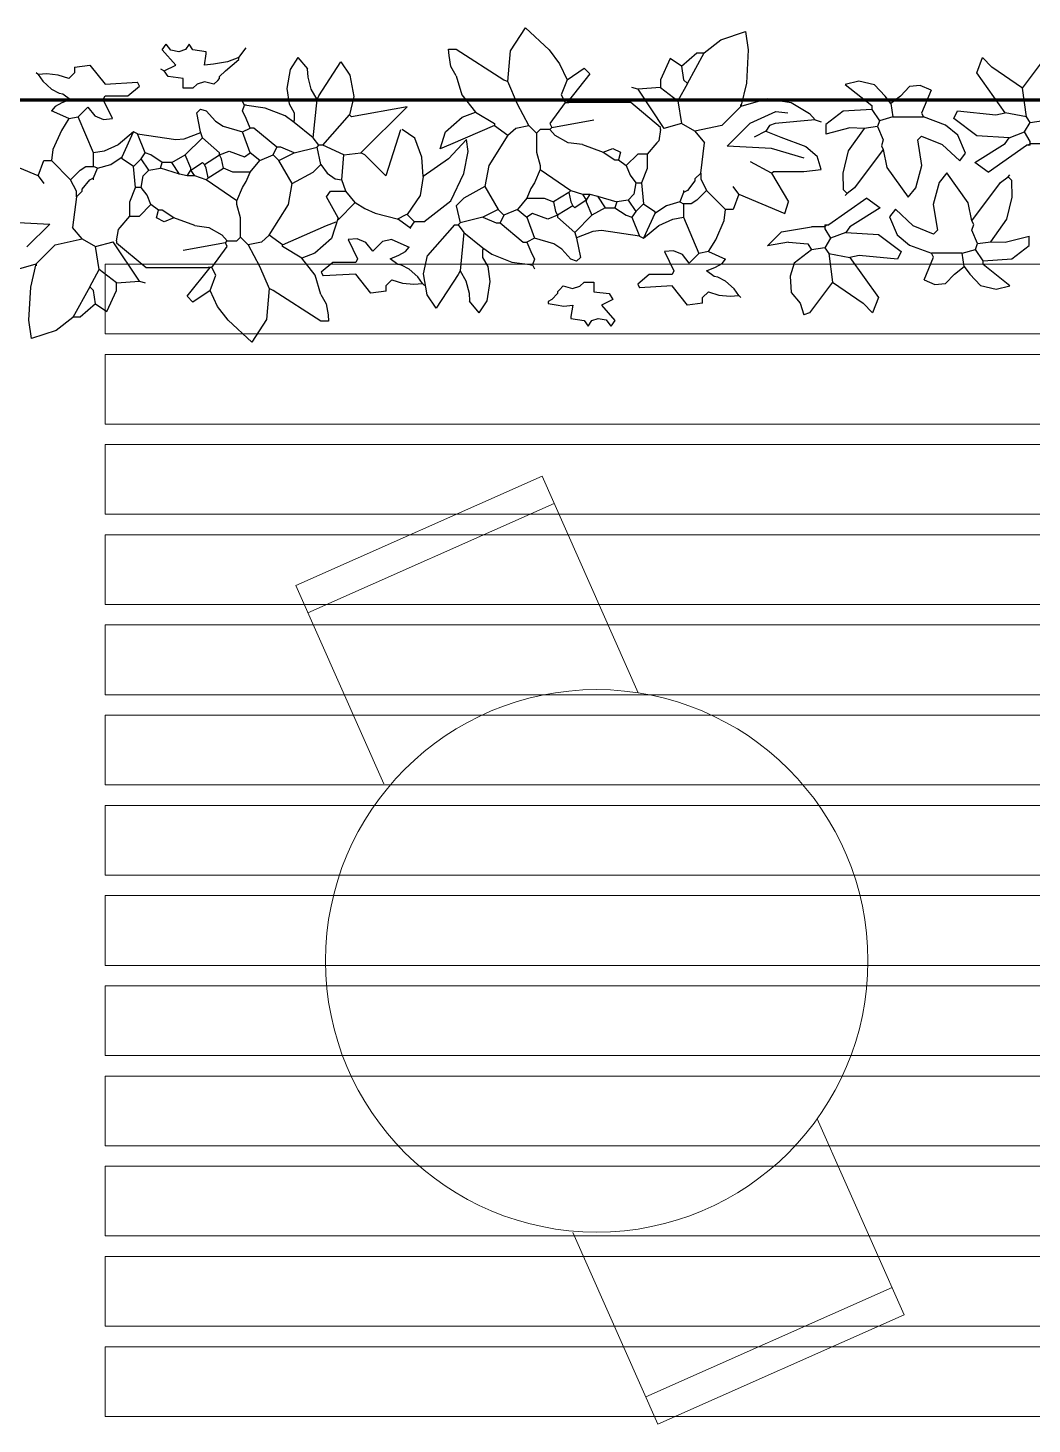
# Model space of a CAD drawing. Header units: inches. Extents: x 13.5 to 49.5, y 6.6 to 23.5.
# Drawn here: x 20.922 to 22.598, y 17.241 to 19.572 of the extents above; entities that cross this region are included whole.
import ezdxf

# ---------------------------------------------------------------- set-up
doc = ezdxf.new("R2010")
doc.units = ezdxf.units.IN
doc.header["$MEASUREMENT"] = 0
doc.layers.add('A-FLOR-FTPT', color=6, linetype='Continuous', lineweight=70)
doc.layers.add('A-FURN', color=8, linetype='Continuous', lineweight=18)
doc.layers.add('VERDE_siepe', color=96, linetype='Continuous')

# ---------------------------------------------------------------- blocks, each defined once
blk = doc.blocks.new('tavolo')
at = {"layer": 'A-FURN'}
for p, q in [((78.3228, -78.0557), (77.9115, -78.2382)), ((78.4757, -79.5469), (78.887, -79.3645))]:
    blk.add_line(p, q, dxfattribs=at)
for points in [[(78.4631, -78.372), (78.3026, -78.01), (77.8912, -78.1925), (78.0382, -78.5239)], [(78.3541, -79.2727), (78.496, -79.5926), (78.9073, -79.4102), (78.7621, -79.0828)]]:
    blk.add_lwpolyline(points, dxfattribs=at)
blk.add_circle((78.3938, -78.8194), 0.4528, dxfattribs=at)

msp = doc.modelspace()

# ---------------------------------------------------------------- linework, layer by layer
at = {"layer": 'A-FLOR-FTPT'}
msp.add_line((24.1165, 19.4511), (15.0465, 19.4511), dxfattribs=at)
at = {"layer": 'A-FURN'}
for p, q in [((23.6965, 19.1774), (21.0508, 19.1774)), ((21.0508, 19.061), (21.0508, 19.1774)), ((21.0508, 19.061), (23.6965, 19.061)), ((23.6965, 19.0268), (21.0508, 19.0268)), ((21.0508, 18.9105), (21.0508, 19.0268)), ((21.0508, 18.9105), (23.6965, 18.9105)), ((23.6965, 18.8762), (21.0508, 18.8762)), ((21.0508, 18.7599), (21.0508, 18.8762)), ((21.0508, 18.7599), (23.6965, 18.7599)), ((23.6965, 18.7256), (21.0508, 18.7256)), ((21.0508, 18.6093), (21.0508, 18.7256)), ((21.0508, 18.6093), (23.6965, 18.6093)), ((23.6965, 18.5751), (21.0508, 18.5751)), ((21.0508, 18.4587), (21.0508, 18.5751)), ((21.0508, 18.4587), (23.6965, 18.4587)), ((23.6965, 18.4245), (21.0508, 18.4245)), ((21.0508, 18.3081), (21.0508, 18.4245)), ((21.0508, 18.3081), (23.6965, 18.3081)), ((23.6965, 18.2739), (21.0508, 18.2739)), ((21.0508, 18.1575), (21.0508, 18.2739)), ((21.0508, 18.1575), (23.6965, 18.1575)), ((23.6965, 18.1233), (21.0508, 18.1233)), ((21.0508, 18.0069), (21.0508, 18.1233)), ((21.0508, 18.0069), (23.6965, 18.0069)), ((23.6965, 17.9727), (21.0508, 17.9727)), ((21.0508, 17.8563), (21.0508, 17.9727)), ((21.0508, 17.8563), (23.6965, 17.8563)), ((23.6965, 17.8221), (21.0508, 17.8221)), ((21.0508, 17.7058), (21.0508, 17.8221)), ((21.0508, 17.7058), (23.6965, 17.7058)), ((23.6965, 17.6715), (21.0508, 17.6715)), ((21.0508, 17.5552), (21.0508, 17.6715)), ((21.0508, 17.5552), (23.6965, 17.5552)), ((23.6965, 17.5209), (21.0508, 17.5209)), ((21.0508, 17.4046), (21.0508, 17.5209)), ((21.0508, 17.4046), (23.6965, 17.4046)), ((23.6965, 17.3704), (21.0508, 17.3704)), ((21.0508, 17.254), (21.0508, 17.3704)), ((21.0508, 17.254), (23.6965, 17.254))]:
    msp.add_line(p, q, dxfattribs=at)
at = {"layer": 'VERDE_siepe'}
for p, q in [((21.7273, 19.5334), (21.7522, 19.5718)), ((21.7522, 19.5718), (21.7917, 19.535)), ((22.0787, 19.5518), (22.1198, 19.5657)), ((22.1198, 19.5657), (22.1241, 19.535)), ((21.146, 19.5352), (21.1524, 19.5448)), ((21.1684, 19.5097), (21.146, 19.5352)), ((21.1605, 19.5344), (21.1524, 19.5448)), ((21.1736, 19.5321), (21.1605, 19.5344)), ((21.1845, 19.5355), (21.1736, 19.5321)), ((21.1907, 19.5448), (21.1845, 19.5355)), ((21.1971, 19.5352), (21.1907, 19.5448)), ((21.2194, 19.532), (21.1971, 19.5352)), ((21.2194, 19.5288), (21.2194, 19.532)), ((21.2736, 19.5225), (21.2863, 19.5384)), ((21.624, 19.5364), (21.6368, 19.5364)), ((21.6248, 19.5258), (21.624, 19.5364)), ((21.6368, 19.5364), (21.7165, 19.4854)), ((21.7229, 19.4822), (21.7273, 19.5334)), ((21.7917, 19.535), (21.8093, 19.512)), ((22.0509, 19.5304), (22.0787, 19.5518)), ((22.1241, 19.535), (22.1212, 19.4797)), ((20.9993, 19.5065), (21.0248, 19.5097)), ((21.0248, 19.5097), (21.0504, 19.4778)), ((21.1492, 19.5001), (21.1684, 19.5097)), ((21.2162, 19.5097), (21.2194, 19.5288)), ((21.2313, 19.5115), (21.2162, 19.5097)), ((21.2547, 19.515), (21.2313, 19.5115)), ((21.2513, 19.5001), (21.2736, 19.5193)), ((21.2736, 19.5225), (21.2547, 19.515)), ((21.2736, 19.5193), (21.2736, 19.5225)), ((21.3725, 19.5225), (21.3593, 19.5024)), ((21.3725, 19.5225), (21.3884, 19.5033)), ((21.4075, 19.4587), (21.444, 19.515)), ((21.444, 19.515), (21.459, 19.4927)), ((21.6277, 19.5074), (21.6248, 19.5258)), ((21.6368, 19.4918), (21.6277, 19.5074)), ((21.8093, 19.512), (21.8217, 19.4854)), ((21.9939, 19.5205), (21.978, 19.4854)), ((22.0131, 19.5077), (21.9939, 19.5205)), ((22.0131, 19.5077), (22.0386, 19.53)), ((22.0131, 19.5077), (22.0163, 19.4854)), ((22.0227, 19.479), (22.0509, 19.5304)), ((22.0386, 19.53), (22.0514, 19.53)), ((22.5057, 19.4969), (22.5153, 19.5225)), ((22.5312, 19.5065), (22.5153, 19.5225)), ((22.5822, 19.4714), (22.6205, 19.5225)), ((20.9387, 19.4938), (20.9356, 19.4969)), ((20.9535, 19.495), (20.9387, 19.4938)), ((20.9387, 19.4938), (20.9465, 19.4827)), ((20.9723, 19.4931), (20.9535, 19.495)), ((20.9898, 19.4874), (20.9723, 19.4931)), ((20.9993, 19.4969), (20.9898, 19.4874)), ((20.9993, 19.5065), (20.9993, 19.4969)), ((21.1428, 19.5033), (21.1492, 19.5001)), ((21.1556, 19.4906), (21.1492, 19.5001)), ((21.1811, 19.4874), (21.1556, 19.4906)), ((21.1811, 19.4714), (21.1811, 19.4874)), ((21.2385, 19.4842), (21.2321, 19.4778)), ((21.2385, 19.4842), (21.2417, 19.4874)), ((21.2417, 19.4906), (21.2513, 19.5001)), ((21.2417, 19.4874), (21.2417, 19.4906)), ((21.3593, 19.5024), (21.3539, 19.4704)), ((21.3893, 19.4898), (21.3884, 19.5033)), ((21.3947, 19.4693), (21.3893, 19.4898)), ((21.459, 19.4927), (21.4656, 19.4573)), ((21.6368, 19.4918), (21.6463, 19.4599)), ((21.7165, 19.4854), (21.7229, 19.4822)), ((21.8217, 19.4854), (21.8122, 19.4599)), ((21.8217, 19.4854), (21.8504, 19.5045)), ((21.86, 19.495), (21.8217, 19.4471)), ((21.8504, 19.5045), (21.86, 19.495)), ((21.978, 19.4854), (21.978, 19.4726)), ((22.0163, 19.4854), (22.0227, 19.479)), ((22.5535, 19.43), (22.5057, 19.4969)), ((22.5822, 19.4714), (22.5312, 19.5065)), ((20.9465, 19.4827), (20.9611, 19.4698)), ((20.9611, 19.4698), (20.974, 19.4631)), ((20.974, 19.4631), (20.9802, 19.4619)), ((20.9802, 19.4619), (20.993, 19.4523)), ((21.0504, 19.4778), (21.1046, 19.481)), ((21.0886, 19.4587), (21.1078, 19.4746)), ((21.1078, 19.4746), (21.1046, 19.481)), ((21.1971, 19.4714), (21.1811, 19.4714)), ((21.2041, 19.4779), (21.1971, 19.4714)), ((21.2166, 19.4818), (21.2041, 19.4779)), ((21.2321, 19.4778), (21.2166, 19.4818)), ((21.3539, 19.4704), (21.3577, 19.4453)), ((21.4044, 19.4523), (21.3947, 19.4693)), ((21.739, 19.4445), (21.7229, 19.4822)), ((21.9397, 19.4694), (21.9302, 19.4726)), ((21.978, 19.4726), (21.9397, 19.4694)), ((21.9397, 19.4694), (21.9834, 19.4039)), ((21.978, 19.4726), (22.0067, 19.4503)), ((22.0227, 19.479), (22.0067, 19.4503)), ((22.1212, 19.4797), (22.1119, 19.4407)), ((22.3088, 19.4831), (22.286, 19.4773)), ((22.286, 19.4773), (22.3306, 19.4422)), ((22.3351, 19.4769), (22.3088, 19.4831)), ((22.3529, 19.4581), (22.3351, 19.4769)), ((22.3937, 19.4739), (22.3785, 19.4581)), ((22.4113, 19.4754), (22.3937, 19.4739)), ((22.4295, 19.4677), (22.4113, 19.4754)), ((22.4295, 19.4677), (22.4135, 19.4294)), ((22.5886, 19.4236), (22.5822, 19.4714)), ((20.967, 19.4404), (20.9611, 19.4332)), ((20.9781, 19.4465), (20.967, 19.4404)), ((20.993, 19.4523), (20.9781, 19.4465)), ((21.0057, 19.4236), (21.0217, 19.4395)), ((21.0217, 19.4395), (21.0332, 19.425)), ((21.0472, 19.4523), (21.0504, 19.4587)), ((21.0631, 19.4204), (21.0472, 19.4523)), ((21.0504, 19.4587), (21.0886, 19.4587)), ((21.2832, 19.4427), (21.28, 19.4491)), ((21.28, 19.4332), (21.2832, 19.4427)), ((21.2863, 19.4427), (21.2832, 19.4427)), ((21.3179, 19.4379), (21.2832, 19.4427)), ((21.3512, 19.4248), (21.3179, 19.4379)), ((21.3577, 19.4453), (21.3661, 19.43)), ((21.398, 19.3885), (21.4044, 19.4523)), ((21.4044, 19.4523), (21.4075, 19.4587)), ((21.4656, 19.4573), (21.4586, 19.4268)), ((21.5547, 19.44), (21.4618, 19.4236)), ((21.4777, 19.363), (21.5547, 19.44)), ((21.6463, 19.4599), (21.6687, 19.4312)), ((21.758, 19.4089), (21.739, 19.4445)), ((21.8186, 19.4471), (21.793, 19.412)), ((21.8122, 19.4599), (21.8186, 19.4471)), ((21.8186, 19.4471), (21.8217, 19.4471)), ((21.8217, 19.4471), (21.8249, 19.4471)), ((21.9282, 19.4471), (21.8249, 19.4471)), ((21.978, 19.4057), (21.9282, 19.4471)), ((22.0067, 19.4503), (22.0131, 19.412)), ((22.1119, 19.4407), (22.0801, 19.4089)), ((22.1566, 19.4535), (22.1119, 19.4407)), ((22.1119, 19.4407), (22.1119, 19.4439)), ((22.1566, 19.4535), (22.1959, 19.4475)), ((22.1959, 19.4475), (22.2267, 19.4291)), ((22.3306, 19.4422), (22.3306, 19.4358)), ((22.3625, 19.4454), (22.3529, 19.4581)), ((22.3785, 19.4581), (22.3625, 19.4454)), ((22.3625, 19.4454), (22.3657, 19.4231)), ((20.9898, 19.4204), (20.9611, 19.4332)), ((20.9898, 19.4204), (20.9775, 19.4005)), ((20.9898, 19.4204), (21.0057, 19.4236)), ((21.0312, 19.363), (21.0057, 19.4236)), ((21.0332, 19.425), (21.0478, 19.4189)), ((21.0478, 19.4189), (21.0631, 19.4204)), ((21.2034, 19.43), (21.2098, 19.4363)), ((21.2098, 19.3981), (21.2034, 19.43)), ((21.2098, 19.4363), (21.2194, 19.4332)), ((21.2194, 19.4332), (21.2346, 19.4162)), ((21.2346, 19.4162), (21.2476, 19.4077)), ((21.2863, 19.4204), (21.28, 19.4332)), ((21.2927, 19.4045), (21.2863, 19.4204)), ((21.3661, 19.414), (21.3512, 19.4248)), ((21.3661, 19.43), (21.3661, 19.4172)), ((21.3661, 19.414), (21.3661, 19.4172)), ((21.398, 19.3885), (21.3661, 19.414)), ((21.4139, 19.3758), (21.4586, 19.4268)), ((21.4618, 19.4236), (21.4586, 19.4268)), ((21.6189, 19.3984), (21.6467, 19.423)), ((21.6467, 19.423), (21.6687, 19.4312)), ((21.6687, 19.4312), (21.7005, 19.412)), ((21.7962, 19.4057), (21.8664, 19.4184)), ((22.1275, 19.4126), (22.1704, 19.4323)), ((22.2363, 19.4184), (22.1693, 19.412)), ((22.1704, 19.4323), (22.1905, 19.4303)), ((22.2267, 19.4291), (22.2363, 19.4184)), ((22.2363, 19.4184), (22.2459, 19.4152)), ((22.2828, 19.4326), (22.2541, 19.4103)), ((22.3306, 19.4358), (22.2828, 19.4326)), ((22.3306, 19.4358), (22.3434, 19.4167)), ((22.3434, 19.4167), (22.3402, 19.4071)), ((22.3657, 19.4231), (22.3434, 19.4167)), ((22.3657, 19.4231), (22.4167, 19.4231)), ((22.4135, 19.4294), (22.4167, 19.4231)), ((22.4537, 19.4094), (22.4167, 19.4231)), ((22.4674, 19.4204), (22.4738, 19.4332)), ((22.5057, 19.3917), (22.4674, 19.4204)), ((22.4738, 19.4332), (22.5376, 19.4268)), ((22.5376, 19.4268), (22.5535, 19.43)), ((22.5886, 19.4236), (22.5535, 19.43)), ((22.5854, 19.3981), (22.595, 19.414)), ((22.595, 19.414), (22.5886, 19.4236)), ((22.595, 19.414), (22.6173, 19.4172)), ((20.9775, 19.4005), (20.9635, 19.3686)), ((21.0982, 19.3981), (21.0724, 19.3765)), ((21.0791, 19.3566), (21.0982, 19.3981)), ((21.1046, 19.3949), (21.0982, 19.3981)), ((21.1046, 19.3949), (21.1684, 19.3853)), ((21.1173, 19.363), (21.1046, 19.3949)), ((21.1828, 19.3865), (21.2101, 19.3974)), ((21.213, 19.3885), (21.2098, 19.3981)), ((21.2476, 19.4077), (21.28, 19.3981)), ((21.28, 19.3981), (21.2927, 19.4045)), ((21.2927, 19.363), (21.28, 19.3981)), ((21.2991, 19.4045), (21.2927, 19.4045)), ((21.3374, 19.3726), (21.2991, 19.4045)), ((21.5436, 19.4016), (21.5192, 19.3247)), ((21.5677, 19.3876), (21.5466, 19.4023)), ((21.6099, 19.3701), (21.6189, 19.3984)), ((21.7005, 19.4089), (21.6272, 19.377)), ((21.7229, 19.3929), (21.691, 19.3419)), ((21.7005, 19.412), (21.7005, 19.4089)), ((21.7005, 19.4089), (21.7229, 19.3929)), ((21.7229, 19.3929), (21.7361, 19.4046)), ((21.7361, 19.4046), (21.758, 19.4089)), ((21.758, 19.4089), (21.7707, 19.3961)), ((21.7771, 19.4025), (21.7707, 19.3961)), ((21.7707, 19.3961), (21.7707, 19.3642)), ((21.793, 19.4025), (21.7771, 19.4025)), ((21.793, 19.412), (21.7962, 19.4057)), ((21.7962, 19.4057), (21.793, 19.4025)), ((21.802, 19.3923), (21.793, 19.4025)), ((21.8239, 19.38), (21.802, 19.3923)), ((21.978, 19.4025), (21.9748, 19.3833)), ((21.978, 19.4025), (21.978, 19.4057)), ((22.0131, 19.412), (21.9834, 19.4039)), ((22.0354, 19.3993), (22.0131, 19.412)), ((22.0801, 19.4089), (22.0354, 19.3993)), ((22.0354, 19.3993), (22.0514, 19.3802)), ((22.0893, 19.3746), (22.1275, 19.4126)), ((22.1534, 19.3993), (22.1343, 19.3897)), ((22.1598, 19.4089), (22.1534, 19.3993)), ((22.1534, 19.3993), (22.1789, 19.3897)), ((22.1693, 19.412), (22.1598, 19.4089)), ((22.2541, 19.4103), (22.2541, 19.3944)), ((22.2941, 19.4048), (22.2541, 19.3944)), ((22.3179, 19.4039), (22.2912, 19.3665)), ((22.3179, 19.4039), (22.2941, 19.4048)), ((22.3402, 19.4071), (22.3179, 19.4039)), ((22.3402, 19.4071), (22.3498, 19.3848)), ((22.4135, 19.3912), (22.4072, 19.3848)), ((22.4135, 19.3912), (22.4479, 19.3772)), ((22.4742, 19.3925), (22.4537, 19.4094)), ((22.4869, 19.3625), (22.4742, 19.3925)), ((22.5599, 19.3885), (22.5057, 19.3917)), ((22.5599, 19.3885), (22.5854, 19.3981)), ((22.595, 19.3821), (22.5854, 19.3981)), ((20.9635, 19.3686), (20.9611, 19.3502)), ((21.0724, 19.3765), (21.049, 19.3661)), ((21.1684, 19.3853), (21.1828, 19.3865)), ((21.1843, 19.3598), (21.213, 19.3885)), ((21.2417, 19.363), (21.213, 19.3885)), ((21.331, 19.3598), (21.3374, 19.3726)), ((21.3438, 19.3726), (21.3374, 19.3726)), ((21.3661, 19.363), (21.3438, 19.3726)), ((21.3661, 19.363), (21.4044, 19.3726)), ((21.4075, 19.3758), (21.398, 19.3885)), ((21.4044, 19.3726), (21.4075, 19.3758)), ((21.4107, 19.3439), (21.4044, 19.3726)), ((21.4139, 19.3758), (21.4075, 19.3758)), ((21.449, 19.3598), (21.4139, 19.3758)), ((21.5793, 19.3558), (21.5677, 19.3876)), ((21.6272, 19.377), (21.6099, 19.3701)), ((21.6541, 19.3853), (21.6237, 19.3534)), ((21.6565, 19.3656), (21.6541, 19.3853)), ((21.8473, 19.377), (21.8239, 19.38)), ((21.8473, 19.377), (21.8823, 19.3642)), ((21.8823, 19.3642), (21.8983, 19.3706)), ((21.8983, 19.3706), (21.911, 19.3642)), ((21.9716, 19.3802), (21.9557, 19.361)), ((21.9748, 19.3833), (21.9716, 19.3802)), ((22.045, 19.3291), (22.0514, 19.3802)), ((22.1632, 19.3705), (22.0893, 19.3746)), ((22.2177, 19.3542), (22.1632, 19.3705)), ((22.1789, 19.3897), (22.2204, 19.3738)), ((22.2204, 19.3738), (22.2395, 19.3578)), ((22.3498, 19.3688), (22.3019, 19.3051)), ((22.3498, 19.3848), (22.3466, 19.3752)), ((22.3466, 19.3752), (22.3498, 19.3688)), ((22.3498, 19.3688), (22.3556, 19.3388)), ((22.4142, 19.3419), (22.4072, 19.3848)), ((22.4479, 19.3772), (22.4773, 19.3497)), ((22.5025, 19.347), (22.5535, 19.3789)), ((22.5248, 19.3311), (22.5886, 19.3758)), ((22.5535, 19.3789), (22.5599, 19.3885)), ((22.5918, 19.3758), (22.5886, 19.3758)), ((22.5918, 19.3758), (22.595, 19.3789)), ((22.595, 19.3758), (22.5918, 19.3758)), ((22.595, 19.3789), (22.595, 19.3821)), ((22.595, 19.3758), (22.595, 19.3789)), ((22.595, 19.3789), (22.6173, 19.3789)), ((20.9387, 19.3247), (20.8622, 19.3566)), ((20.9387, 19.3247), (20.9483, 19.3502)), ((20.9483, 19.3502), (20.9611, 19.3502)), ((20.993, 19.3183), (20.9611, 19.3502)), ((21.049, 19.3661), (21.0312, 19.363)), ((21.0312, 19.3407), (21.0312, 19.363)), ((21.0599, 19.3439), (21.0791, 19.3566)), ((21.0791, 19.3534), (21.0791, 19.3566)), ((21.0982, 19.3407), (21.0791, 19.3534)), ((21.0982, 19.3407), (21.111, 19.3534)), ((21.111, 19.3534), (21.1173, 19.363)), ((21.1237, 19.3343), (21.111, 19.3534)), ((21.1269, 19.3598), (21.1173, 19.363)), ((21.146, 19.347), (21.1269, 19.3598)), ((21.1428, 19.3375), (21.146, 19.347)), ((21.162, 19.347), (21.146, 19.347)), ((21.162, 19.347), (21.1843, 19.3598)), ((21.1747, 19.3279), (21.162, 19.347)), ((21.1939, 19.3375), (21.1843, 19.3598)), ((21.1939, 19.3343), (21.213, 19.347)), ((21.213, 19.347), (21.2162, 19.3439)), ((21.2162, 19.3439), (21.2417, 19.3598)), ((21.2417, 19.3598), (21.2576, 19.3662)), ((21.2417, 19.3598), (21.2417, 19.363)), ((21.2449, 19.3534), (21.2417, 19.3598)), ((21.2481, 19.3375), (21.2449, 19.3534)), ((21.2576, 19.3662), (21.2832, 19.3566)), ((21.2832, 19.3566), (21.2927, 19.363)), ((21.3087, 19.3502), (21.2927, 19.363)), ((21.2927, 19.3311), (21.3087, 19.3502)), ((21.3087, 19.3502), (21.331, 19.3598)), ((21.3406, 19.3502), (21.331, 19.3598)), ((21.3406, 19.3502), (21.3661, 19.363)), ((21.3629, 19.312), (21.3406, 19.3502)), ((21.4458, 19.3183), (21.449, 19.3598)), ((21.449, 19.3598), (21.4777, 19.363)), ((21.4841, 19.3598), (21.4777, 19.363)), ((21.5192, 19.3247), (21.4841, 19.3598)), ((21.5817, 19.324), (21.5793, 19.3558)), ((21.6237, 19.3534), (21.5817, 19.324)), ((21.6494, 19.3289), (21.6565, 19.3656)), ((21.7707, 19.3642), (21.7771, 19.3419)), ((21.8823, 19.3642), (21.9015, 19.3514)), ((21.9015, 19.3514), (21.9078, 19.3514)), ((21.911, 19.3642), (21.9078, 19.3514)), ((21.9078, 19.3514), (21.9206, 19.3419)), ((21.9397, 19.361), (21.9206, 19.3419)), ((21.9557, 19.361), (21.9397, 19.361)), ((21.9557, 19.361), (21.9557, 19.3371)), ((22.163, 19.3291), (22.1279, 19.3483)), ((22.2459, 19.3355), (22.2395, 19.3578)), ((22.2912, 19.3665), (22.2824, 19.3296)), ((22.4773, 19.3497), (22.4869, 19.3625)), ((22.5248, 19.3311), (22.5025, 19.347)), ((20.9387, 19.3247), (20.9483, 19.312)), ((20.993, 19.3183), (21.0089, 19.3343)), ((21.0089, 19.3343), (21.0185, 19.3407)), ((21.0185, 19.3407), (21.0312, 19.3407)), ((21.0248, 19.3183), (21.0312, 19.3215)), ((21.0376, 19.3375), (21.0312, 19.3407)), ((21.0312, 19.3215), (21.0376, 19.3375)), ((21.0312, 19.3183), (21.0312, 19.3215)), ((21.0376, 19.3375), (21.0599, 19.3439)), ((21.1014, 19.3056), (21.0982, 19.3407)), ((21.111, 19.3056), (21.1141, 19.3247)), ((21.1141, 19.3247), (21.1237, 19.3343)), ((21.1237, 19.3343), (21.1428, 19.3375)), ((21.1747, 19.3279), (21.1428, 19.3375)), ((21.1875, 19.3247), (21.1747, 19.3279)), ((21.1875, 19.3247), (21.1939, 19.3343)), ((21.2002, 19.3247), (21.1875, 19.3247)), ((21.1939, 19.3343), (21.1939, 19.3375)), ((21.2002, 19.3247), (21.1939, 19.3343)), ((21.2194, 19.3183), (21.2002, 19.3247)), ((21.2194, 19.3375), (21.2162, 19.3439)), ((21.2226, 19.3215), (21.2194, 19.3375)), ((21.2194, 19.3183), (21.2226, 19.3215)), ((21.2226, 19.3215), (21.2481, 19.3375)), ((21.264, 19.3311), (21.2481, 19.3375)), ((21.2927, 19.3311), (21.264, 19.3311)), ((21.2863, 19.3152), (21.2927, 19.3311)), ((21.3629, 19.312), (21.398, 19.3311)), ((21.398, 19.3311), (21.4107, 19.3439)), ((21.4107, 19.3439), (21.4213, 19.3293)), ((21.4213, 19.3293), (21.4344, 19.3201)), ((21.5817, 19.324), (21.5764, 19.2922)), ((21.6276, 19.2833), (21.6494, 19.3289)), ((21.691, 19.3419), (21.6846, 19.3068)), ((21.7771, 19.3355), (21.7675, 19.3132)), ((21.7771, 19.3419), (21.7771, 19.3355)), ((21.7771, 19.3355), (21.8281, 19.3004)), ((21.9206, 19.3419), (21.927, 19.3259)), ((21.927, 19.3259), (21.9365, 19.3132)), ((21.9557, 19.3371), (21.9461, 19.3132)), ((22.045, 19.3291), (22.0354, 19.3196)), ((22.045, 19.3291), (22.045, 19.3196)), ((22.163, 19.3291), (22.1662, 19.3323)), ((22.163, 19.3291), (22.1917, 19.2813)), ((22.1662, 19.3323), (22.2172, 19.3323)), ((22.2172, 19.3323), (22.2459, 19.3355)), ((22.2824, 19.3296), (22.2828, 19.3019)), ((22.3556, 19.3388), (22.3912, 19.2891)), ((22.404, 19.3051), (22.4142, 19.3419)), ((22.4561, 19.3297), (22.4433, 19.3137)), ((22.4916, 19.2799), (22.4561, 19.3297)), ((22.5454, 19.3137), (22.5581, 19.3233)), ((22.5581, 19.3233), (22.5613, 19.3265)), ((22.5645, 19.3169), (22.5581, 19.3233)), ((21.0025, 19.2992), (20.993, 19.3183)), ((21.0025, 19.2896), (21.0121, 19.2992)), ((21.0025, 19.2896), (21.0025, 19.2992)), ((21.0121, 19.3024), (21.0248, 19.3183)), ((21.0121, 19.2992), (21.0121, 19.3024)), ((21.0918, 19.2817), (21.1014, 19.3056)), ((21.111, 19.3056), (21.1014, 19.3056)), ((21.1205, 19.2928), (21.111, 19.3056)), ((21.2704, 19.2833), (21.2194, 19.3183)), ((21.2704, 19.2833), (21.28, 19.3056)), ((21.28, 19.3056), (21.2863, 19.3152)), ((21.3565, 19.2769), (21.3629, 19.312)), ((21.4203, 19.2896), (21.4267, 19.2992)), ((21.4267, 19.2992), (21.4522, 19.2992)), ((21.4344, 19.3201), (21.4458, 19.3183)), ((21.4522, 19.2992), (21.4458, 19.3183)), ((21.4681, 19.2801), (21.4522, 19.2992)), ((21.6846, 19.3068), (21.6495, 19.2877)), ((21.6846, 19.3068), (21.7069, 19.2685)), ((21.7611, 19.3036), (21.7548, 19.2877)), ((21.7675, 19.3132), (21.7611, 19.3036)), ((21.8281, 19.3004), (21.8249, 19.2972)), ((21.8281, 19.3004), (21.8473, 19.294)), ((21.9365, 19.3132), (21.9334, 19.294)), ((21.9365, 19.3132), (21.9461, 19.3132)), ((21.9461, 19.3132), (21.9493, 19.2781)), ((22.0163, 19.3004), (22.0163, 19.2972)), ((22.0227, 19.3004), (22.0163, 19.2972)), ((22.0354, 19.3164), (22.0227, 19.3004)), ((22.0354, 19.3196), (22.0354, 19.3164)), ((22.0545, 19.3004), (22.0386, 19.2845)), ((22.045, 19.3196), (22.0545, 19.3004)), ((22.0545, 19.3004), (22.0864, 19.2685)), ((22.1088, 19.294), (22.0992, 19.3068)), ((22.2828, 19.3019), (22.2892, 19.2955)), ((22.3019, 19.3051), (22.2892, 19.2955)), ((22.3912, 19.2891), (22.404, 19.3051)), ((22.4433, 19.3137), (22.4331, 19.2769)), ((22.4975, 19.2499), (22.5454, 19.3137)), ((22.5649, 19.2891), (22.5645, 19.3169)), ((21.0025, 19.2896), (20.9961, 19.2386)), ((21.0918, 19.2578), (21.0918, 19.2817)), ((21.1078, 19.2578), (21.1269, 19.2769)), ((21.1269, 19.2769), (21.1205, 19.2928)), ((21.1397, 19.2673), (21.1269, 19.2769)), ((21.2704, 19.2769), (21.2704, 19.2833)), ((21.2768, 19.2546), (21.2704, 19.2769)), ((21.3246, 19.2259), (21.3565, 19.2769)), ((21.4394, 19.2546), (21.4203, 19.2896)), ((21.4394, 19.2514), (21.4681, 19.2801)), ((21.4681, 19.2801), (21.4841, 19.2705)), ((21.5764, 19.2922), (21.5548, 19.2602)), ((21.5829, 19.2482), (21.6276, 19.2833)), ((21.6495, 19.2877), (21.6368, 19.2749)), ((21.6368, 19.2749), (21.6431, 19.2462)), ((21.7548, 19.2877), (21.7388, 19.2685)), ((21.7548, 19.2877), (21.7835, 19.2877)), ((21.7835, 19.2877), (21.7994, 19.2813)), ((21.8249, 19.2972), (21.7994, 19.2813)), ((21.7994, 19.2813), (21.8026, 19.2653)), ((21.8313, 19.2749), (21.8058, 19.259)), ((21.8249, 19.2972), (21.8281, 19.2813)), ((21.8281, 19.2813), (21.8313, 19.2749)), ((21.8345, 19.2717), (21.8313, 19.2749)), ((21.8536, 19.2845), (21.8345, 19.2717)), ((21.8473, 19.294), (21.8536, 19.2845)), ((21.8473, 19.294), (21.86, 19.294)), ((21.86, 19.294), (21.8536, 19.2845)), ((21.8536, 19.2845), (21.8536, 19.2813)), ((21.8536, 19.2813), (21.8632, 19.259)), ((21.86, 19.294), (21.8728, 19.2909)), ((21.8728, 19.2909), (21.9047, 19.2813)), ((21.8728, 19.2909), (21.8855, 19.2717)), ((21.9047, 19.2813), (21.9015, 19.2717)), ((21.9238, 19.2845), (21.9047, 19.2813)), ((21.9334, 19.294), (21.9238, 19.2845)), ((21.9238, 19.2845), (21.9365, 19.2653)), ((21.9493, 19.2781), (21.9365, 19.2653)), ((21.9493, 19.2781), (21.9684, 19.2653)), ((21.9876, 19.2749), (21.9684, 19.2622)), ((22.0099, 19.2813), (21.9876, 19.2749)), ((22.0163, 19.2972), (22.0099, 19.2813)), ((22.0099, 19.2813), (22.0163, 19.2781)), ((22.029, 19.2781), (22.0163, 19.2781)), ((22.0163, 19.2781), (22.0163, 19.2558)), ((22.0386, 19.2845), (22.029, 19.2781)), ((22.1088, 19.294), (22.0992, 19.2685)), ((22.1088, 19.294), (22.1853, 19.2622)), ((22.1853, 19.2622), (22.1917, 19.2813)), ((22.3224, 19.2877), (22.2586, 19.243)), ((22.2892, 19.2955), (22.286, 19.2923)), ((22.3224, 19.2877), (22.3448, 19.2717)), ((22.4331, 19.2769), (22.4401, 19.234)), ((22.4975, 19.2499), (22.4916, 19.2799)), ((22.5561, 19.2523), (22.5649, 19.2891)), ((21.0759, 19.2386), (21.0918, 19.2578)), ((21.0918, 19.2578), (21.1078, 19.2578)), ((21.1365, 19.2546), (21.1397, 19.2673)), ((21.1492, 19.2482), (21.1365, 19.2546)), ((21.146, 19.2673), (21.1397, 19.2673)), ((21.1652, 19.2546), (21.146, 19.2673)), ((21.1652, 19.2546), (21.1492, 19.2482)), ((21.2002, 19.2418), (21.1652, 19.2546)), ((21.2768, 19.2227), (21.2768, 19.2546)), ((21.4394, 19.2546), (21.4286, 19.2203)), ((21.4394, 19.2514), (21.4394, 19.2546)), ((21.4841, 19.2705), (21.5015, 19.2627)), ((21.5015, 19.2627), (21.5401, 19.2523)), ((21.538, 19.2528), (21.5542, 19.2609)), ((21.5401, 19.2523), (21.5612, 19.2375)), ((21.5542, 19.2609), (21.567, 19.2482)), ((21.6814, 19.2558), (21.6431, 19.2462)), ((21.7069, 19.2685), (21.6814, 19.2558)), ((21.6814, 19.2558), (21.7037, 19.2462)), ((21.7069, 19.2685), (21.7165, 19.259)), ((21.7165, 19.259), (21.7101, 19.2462)), ((21.7388, 19.2685), (21.7165, 19.259)), ((21.7388, 19.2685), (21.7548, 19.2558)), ((21.7643, 19.2622), (21.7548, 19.2558)), ((21.7548, 19.2558), (21.7675, 19.2207)), ((21.7899, 19.2526), (21.7643, 19.2622)), ((21.8058, 19.259), (21.7899, 19.2526)), ((21.8026, 19.2653), (21.8058, 19.259)), ((21.8058, 19.259), (21.8058, 19.2558)), ((21.8058, 19.2558), (21.8345, 19.2303)), ((21.8632, 19.259), (21.8345, 19.2303)), ((21.8855, 19.2717), (21.8632, 19.259)), ((21.8855, 19.2717), (21.9015, 19.2717)), ((21.9015, 19.2717), (21.9206, 19.259)), ((21.9206, 19.259), (21.9302, 19.2558)), ((21.9365, 19.2653), (21.9302, 19.2558)), ((21.9302, 19.2558), (21.9429, 19.2239)), ((21.9684, 19.2622), (21.9493, 19.2207)), ((21.9684, 19.2653), (21.9684, 19.2622)), ((21.9751, 19.2422), (21.9985, 19.2527)), ((21.9985, 19.2527), (22.0163, 19.2558)), ((22.0163, 19.2558), (22.0418, 19.1952)), ((22.084, 19.2502), (22.0864, 19.2685)), ((22.0992, 19.2685), (22.0864, 19.2685)), ((22.3448, 19.2717), (22.2937, 19.2398)), ((22.3699, 19.2691), (22.3604, 19.2563)), ((22.3604, 19.2563), (22.373, 19.2262)), ((22.3994, 19.2416), (22.3699, 19.2691)), ((22.5294, 19.2149), (22.5561, 19.2523)), ((20.8843, 19.2483), (20.9582, 19.2442)), ((20.9582, 19.2442), (20.92, 19.2061)), ((21.0121, 19.2195), (20.9961, 19.2386)), ((21.0695, 19.2163), (21.0727, 19.2354)), ((21.0727, 19.2354), (21.0759, 19.2386)), ((21.2002, 19.2418), (21.2236, 19.2388)), ((21.2236, 19.2388), (21.2455, 19.2265)), ((21.3469, 19.2099), (21.4203, 19.2418)), ((21.4203, 19.2418), (21.4362, 19.2482)), ((21.5606, 19.2386), (21.567, 19.2482)), ((21.5829, 19.2482), (21.567, 19.2482)), ((21.6336, 19.243), (21.5889, 19.192)), ((21.6336, 19.243), (21.64, 19.243)), ((21.6431, 19.2462), (21.64, 19.243)), ((21.64, 19.243), (21.6495, 19.2303)), ((21.6495, 19.2303), (21.6431, 19.1665)), ((21.6495, 19.2303), (21.6814, 19.2048)), ((21.7037, 19.2462), (21.7101, 19.2462)), ((21.7101, 19.2462), (21.7484, 19.2143)), ((21.8345, 19.2303), (21.8377, 19.2207)), ((21.8647, 19.2322), (21.8374, 19.2214)), ((21.8791, 19.2335), (21.8647, 19.2322)), ((21.9429, 19.2239), (21.8791, 19.2335)), ((21.9493, 19.2207), (21.9751, 19.2422)), ((22.07, 19.2183), (22.084, 19.2502)), ((22.1564, 19.2082), (22.1798, 19.2312)), ((22.1798, 19.2312), (22.2299, 19.2398)), ((22.2523, 19.2398), (22.2299, 19.2398)), ((22.2523, 19.243), (22.2555, 19.243)), ((22.2523, 19.243), (22.2523, 19.2398)), ((22.2555, 19.243), (22.2523, 19.2398)), ((22.2523, 19.2398), (22.2523, 19.2366)), ((22.2523, 19.2366), (22.2618, 19.2207)), ((22.2555, 19.243), (22.2586, 19.243)), ((22.2873, 19.2303), (22.2618, 19.2207)), ((22.2937, 19.2398), (22.2873, 19.2303)), ((22.2873, 19.2303), (22.3416, 19.2271)), ((22.4337, 19.2276), (22.3994, 19.2416)), ((22.4337, 19.2276), (22.4401, 19.234)), ((22.5007, 19.2436), (22.4975, 19.2499)), ((22.4975, 19.234), (22.5007, 19.2436)), ((22.5071, 19.2117), (22.4975, 19.234)), ((20.9356, 19.178), (20.9674, 19.2099)), ((20.9674, 19.2099), (21.0121, 19.2195)), ((21.0121, 19.2195), (21.0344, 19.2067)), ((21.0344, 19.2067), (21.0641, 19.2148)), ((21.0408, 19.1685), (21.0344, 19.2067)), ((21.1078, 19.1493), (21.0641, 19.2148)), ((21.0695, 19.2163), (21.0695, 19.2131)), ((21.0695, 19.2131), (21.1192, 19.1717)), ((21.2513, 19.2131), (21.1811, 19.2004)), ((21.2289, 19.1717), (21.2545, 19.2067)), ((21.2455, 19.2265), (21.2545, 19.2163)), ((21.2513, 19.2131), (21.2545, 19.2163)), ((21.2545, 19.2067), (21.2513, 19.2131)), ((21.2545, 19.2163), (21.2704, 19.2163)), ((21.2704, 19.2163), (21.2768, 19.2227)), ((21.2895, 19.2099), (21.2768, 19.2227)), ((21.3114, 19.2142), (21.2895, 19.2099)), ((21.2895, 19.2099), (21.3085, 19.1743)), ((21.3246, 19.2259), (21.3114, 19.2142)), ((21.3469, 19.2099), (21.3246, 19.2259)), ((21.3469, 19.2067), (21.3469, 19.2099)), ((21.3788, 19.1876), (21.3469, 19.2067)), ((21.4286, 19.2203), (21.4008, 19.1958)), ((21.4714, 19.2199), (21.4561, 19.2184)), ((21.4561, 19.2184), (21.4721, 19.1865)), ((21.4861, 19.2138), (21.4714, 19.2199)), ((21.4976, 19.1993), (21.4861, 19.2138)), ((21.5135, 19.2152), (21.4976, 19.1993)), ((21.5295, 19.2184), (21.5135, 19.2152)), ((21.5295, 19.2184), (21.5582, 19.2057)), ((21.5523, 19.1985), (21.5582, 19.2057)), ((21.6814, 19.2048), (21.6814, 19.2016)), ((21.6814, 19.2048), (21.6963, 19.194)), ((21.7484, 19.2143), (21.7548, 19.2143)), ((21.7675, 19.2207), (21.7548, 19.2143)), ((21.7548, 19.2143), (21.7611, 19.1984)), ((21.7998, 19.2111), (21.7675, 19.2207)), ((21.8129, 19.2026), (21.7998, 19.2111)), ((21.8377, 19.2207), (21.8441, 19.1888)), ((21.9429, 19.2239), (21.9493, 19.2207)), ((22.0577, 19.1984), (22.07, 19.2183)), ((22.1917, 19.2143), (22.1564, 19.2082)), ((22.1917, 19.2143), (22.2236, 19.2111)), ((22.2236, 19.2111), (22.2299, 19.2016)), ((22.2523, 19.2048), (22.2299, 19.2016)), ((22.2618, 19.2207), (22.2523, 19.2048)), ((22.2523, 19.2048), (22.2586, 19.1952)), ((22.3416, 19.2271), (22.3798, 19.1984)), ((22.373, 19.2262), (22.3935, 19.2094)), ((22.3935, 19.2094), (22.4305, 19.1957)), ((22.5039, 19.2021), (22.5071, 19.2117)), ((22.5071, 19.2117), (22.5294, 19.2149)), ((22.5294, 19.2149), (22.5531, 19.214)), ((22.5531, 19.214), (22.5932, 19.2244)), ((22.5645, 19.1862), (22.5932, 19.2085)), ((22.5932, 19.2085), (22.5932, 19.2244)), ((21.4008, 19.1958), (21.3788, 19.1876)), ((21.4012, 19.1589), (21.3788, 19.1876)), ((21.4721, 19.1865), (21.4689, 19.1801)), ((21.5263, 19.1865), (21.5411, 19.1923)), ((21.5391, 19.177), (21.5263, 19.1865)), ((21.5411, 19.1923), (21.5523, 19.1985)), ((21.5819, 19.1615), (21.5889, 19.192)), ((21.6814, 19.1888), (21.6814, 19.2016)), ((21.6898, 19.1735), (21.6814, 19.1888)), ((21.6963, 19.194), (21.7296, 19.1809)), ((21.7296, 19.1809), (21.7643, 19.1761)), ((21.7611, 19.1984), (21.7675, 19.1856)), ((21.7675, 19.1856), (21.7643, 19.1761)), ((21.8281, 19.1856), (21.8129, 19.2026)), ((21.8377, 19.1824), (21.8281, 19.1856)), ((21.8441, 19.1888), (21.8377, 19.1824)), ((21.9997, 19.1999), (21.9844, 19.1984)), ((21.9844, 19.1984), (22.0003, 19.1665)), ((22.0143, 19.1938), (21.9997, 19.1999)), ((22.0258, 19.1792), (22.0143, 19.1938)), ((22.0418, 19.1952), (22.0258, 19.1792)), ((22.0577, 19.1984), (22.0418, 19.1952)), ((22.0577, 19.1984), (22.0864, 19.1856)), ((22.0805, 19.1784), (22.0864, 19.1856)), ((22.2299, 19.2016), (22.2012, 19.1792)), ((22.2586, 19.1952), (22.2937, 19.1888)), ((22.2586, 19.1952), (22.265, 19.1474)), ((22.3097, 19.192), (22.2937, 19.1888)), ((22.2937, 19.1888), (22.3416, 19.1218)), ((22.3735, 19.1856), (22.3097, 19.192)), ((22.3798, 19.1984), (22.3735, 19.1856)), ((22.4178, 19.1511), (22.4337, 19.1893)), ((22.4337, 19.1893), (22.4305, 19.1957)), ((22.4816, 19.1957), (22.4305, 19.1957)), ((22.4816, 19.1957), (22.5039, 19.2021)), ((22.4848, 19.1734), (22.4816, 19.1957)), ((22.5167, 19.183), (22.5039, 19.2021)), ((22.5167, 19.183), (22.5645, 19.1862)), ((22.5167, 19.1766), (22.5167, 19.183)), ((20.8909, 19.1653), (20.9356, 19.178)), ((20.9263, 19.139), (20.9356, 19.178)), ((20.9356, 19.178), (20.9356, 19.1748)), ((21.0248, 19.1398), (21.0408, 19.1685)), ((21.0695, 19.1461), (21.0408, 19.1685)), ((21.1192, 19.1717), (21.2226, 19.1717)), ((21.1875, 19.1238), (21.2258, 19.1717)), ((21.2258, 19.1717), (21.2226, 19.1717)), ((21.2289, 19.1717), (21.2258, 19.1717)), ((21.2258, 19.1334), (21.2353, 19.1589)), ((21.2353, 19.1589), (21.2289, 19.1717)), ((21.3085, 19.1743), (21.3246, 19.1366)), ((21.4107, 19.127), (21.4012, 19.1589)), ((21.4306, 19.1801), (21.4115, 19.1642)), ((21.4115, 19.1642), (21.4147, 19.1578)), ((21.4689, 19.161), (21.4147, 19.1578)), ((21.4689, 19.1801), (21.4306, 19.1801)), ((21.4944, 19.1291), (21.4689, 19.161)), ((21.5452, 19.1758), (21.5391, 19.177)), ((21.5581, 19.169), (21.5452, 19.1758)), ((21.5728, 19.1561), (21.5581, 19.169)), ((21.5885, 19.1261), (21.5819, 19.1615)), ((21.64, 19.1601), (21.6035, 19.1038)), ((21.6431, 19.1665), (21.64, 19.1601)), ((21.6431, 19.1665), (21.6528, 19.1495)), ((21.6936, 19.1483), (21.6898, 19.1735)), ((21.7611, 19.1761), (21.7643, 19.1761)), ((21.7643, 19.1761), (21.7675, 19.1697)), ((21.9589, 19.1601), (21.9397, 19.1442)), ((21.9971, 19.1601), (21.9589, 19.1601)), ((22.0003, 19.1665), (21.9971, 19.1601)), ((22.0545, 19.1665), (22.0694, 19.1723)), ((22.0673, 19.1569), (22.0545, 19.1665)), ((22.0694, 19.1723), (22.0805, 19.1784)), ((22.2012, 19.1792), (22.1944, 19.1576)), ((22.1944, 19.1576), (22.1959, 19.1299)), ((22.4536, 19.1449), (22.4688, 19.1606)), ((22.4688, 19.1606), (22.4848, 19.1734)), ((22.4848, 19.1734), (22.4943, 19.1606)), ((22.4943, 19.1606), (22.5121, 19.1418)), ((22.5613, 19.1415), (22.5167, 19.1766)), ((20.9234, 19.0838), (20.9263, 19.139)), ((21.0248, 19.1398), (20.9966, 19.0884)), ((21.0312, 19.1334), (21.0248, 19.1398)), ((21.0695, 19.1461), (21.1078, 19.1493)), ((21.0695, 19.1334), (21.0695, 19.1461)), ((21.1078, 19.1493), (21.1173, 19.1461)), ((21.3246, 19.1366), (21.3202, 19.0853)), ((21.331, 19.1334), (21.3246, 19.1366)), ((21.5199, 19.1419), (21.5295, 19.1514)), ((21.5199, 19.1323), (21.5199, 19.1419)), ((21.5295, 19.1514), (21.547, 19.1457)), ((21.547, 19.1457), (21.5657, 19.1438)), ((21.5657, 19.1438), (21.5805, 19.1451)), ((21.5805, 19.1451), (21.5728, 19.1561)), ((21.5805, 19.1451), (21.5837, 19.1419)), ((21.6528, 19.1495), (21.6582, 19.1289)), ((21.6882, 19.1164), (21.6936, 19.1483)), ((21.809, 19.1346), (21.8058, 19.1314)), ((21.809, 19.1346), (21.8154, 19.141)), ((21.8154, 19.141), (21.8309, 19.1369)), ((21.8309, 19.1369), (21.8434, 19.1409)), ((21.8434, 19.1409), (21.8504, 19.1474)), ((21.8504, 19.1474), (21.8664, 19.1474)), ((21.8664, 19.1474), (21.8664, 19.1314)), ((21.9397, 19.1442), (21.9429, 19.1378)), ((21.9971, 19.141), (21.9429, 19.1378)), ((22.0227, 19.1091), (21.9971, 19.141)), ((22.0735, 19.1557), (22.0673, 19.1569)), ((22.0864, 19.149), (22.0735, 19.1557)), ((22.101, 19.1361), (22.0864, 19.149)), ((22.1088, 19.125), (22.101, 19.1361)), ((22.265, 19.1474), (22.2267, 19.0963)), ((22.265, 19.1474), (22.3161, 19.1123)), ((22.4178, 19.1511), (22.436, 19.1434)), ((22.436, 19.1434), (22.4536, 19.1449)), ((22.5121, 19.1418), (22.5385, 19.1357)), ((22.5385, 19.1357), (22.5613, 19.1415)), ((21.0344, 19.1111), (21.0089, 19.0887)), ((21.0344, 19.1111), (21.0312, 19.1334)), ((21.0344, 19.1111), (21.0535, 19.0983)), ((21.0535, 19.0983), (21.0695, 19.1334)), ((21.1971, 19.1142), (21.1875, 19.1238)), ((21.2258, 19.1334), (21.1971, 19.1142)), ((21.2382, 19.1068), (21.2258, 19.1334)), ((21.4107, 19.0824), (21.331, 19.1334)), ((21.4107, 19.127), (21.4198, 19.1114)), ((21.4198, 19.1114), (21.4227, 19.093)), ((21.5199, 19.1323), (21.4944, 19.1291)), ((21.6035, 19.1038), (21.5885, 19.1261)), ((21.6582, 19.1289), (21.6591, 19.1155)), ((21.675, 19.0963), (21.6591, 19.1155)), ((21.675, 19.0963), (21.6882, 19.1164)), ((21.7962, 19.1186), (21.7904, 19.1152)), ((21.7904, 19.1152), (21.7904, 19.112)), ((21.7904, 19.112), (21.8034, 19.1097)), ((21.8058, 19.1282), (21.7962, 19.1186)), ((21.8058, 19.1314), (21.8058, 19.1282)), ((21.8664, 19.1314), (21.8919, 19.1282)), ((21.8983, 19.1186), (21.8791, 19.1091)), ((21.8919, 19.1282), (21.8983, 19.1186)), ((22.0482, 19.1123), (22.0227, 19.1091)), ((22.0482, 19.1218), (22.0577, 19.1314)), ((22.0482, 19.1123), (22.0482, 19.1218)), ((22.0577, 19.1314), (22.0752, 19.1256)), ((22.0752, 19.1256), (22.094, 19.1238)), ((22.094, 19.1238), (22.1088, 19.125)), ((22.1088, 19.125), (22.1119, 19.1218)), ((22.1959, 19.1299), (22.2108, 19.1123)), ((22.2108, 19.1123), (22.2172, 19.0931)), ((22.3161, 19.1123), (22.332, 19.0963)), ((22.3416, 19.1218), (22.332, 19.0963)), ((20.9966, 19.0884), (20.9687, 19.0669)), ((21.0089, 19.0887), (20.9961, 19.0887)), ((21.2558, 19.0838), (21.2382, 19.1068)), ((21.4227, 19.093), (21.4235, 19.0824)), ((21.8034, 19.1097), (21.8162, 19.1072)), ((21.8162, 19.1072), (21.8313, 19.1091)), ((21.8313, 19.1091), (21.8281, 19.0899)), ((21.8281, 19.0899), (21.8281, 19.0868)), ((21.8791, 19.1091), (21.9015, 19.0836)), ((22.2267, 19.0963), (22.2172, 19.0931)), ((20.9277, 19.0531), (20.9234, 19.0838)), ((20.9687, 19.0669), (20.9277, 19.0531)), ((21.2953, 19.047), (21.2558, 19.0838)), ((21.3202, 19.0853), (21.2953, 19.047)), ((21.4235, 19.0824), (21.4107, 19.0824)), ((21.8281, 19.0868), (21.8504, 19.0836)), ((21.8504, 19.0836), (21.8568, 19.074)), ((21.8568, 19.074), (21.863, 19.0833)), ((21.863, 19.0833), (21.8739, 19.0867)), ((21.8739, 19.0867), (21.887, 19.0844)), ((21.887, 19.0844), (21.8951, 19.074)), ((21.9015, 19.0836), (21.8951, 19.074))]:
    msp.add_line(p, q, dxfattribs=at)
for centre, start, end in [((21.9282, 19.4471), 49.844, 89.647), ((21.1192, 19.1717), 229.844, 269.647)]:
    msp.add_arc(centre, 0.000000399, start, end, dxfattribs=at)

# ---------------------------------------------------------------- block references
at = {"layer": 'A-FURN'}
msp.add_blockref('tavolo', (-56.5225, 96.8338), dxfattribs=at)

doc.saveas('drawing.dxf')
